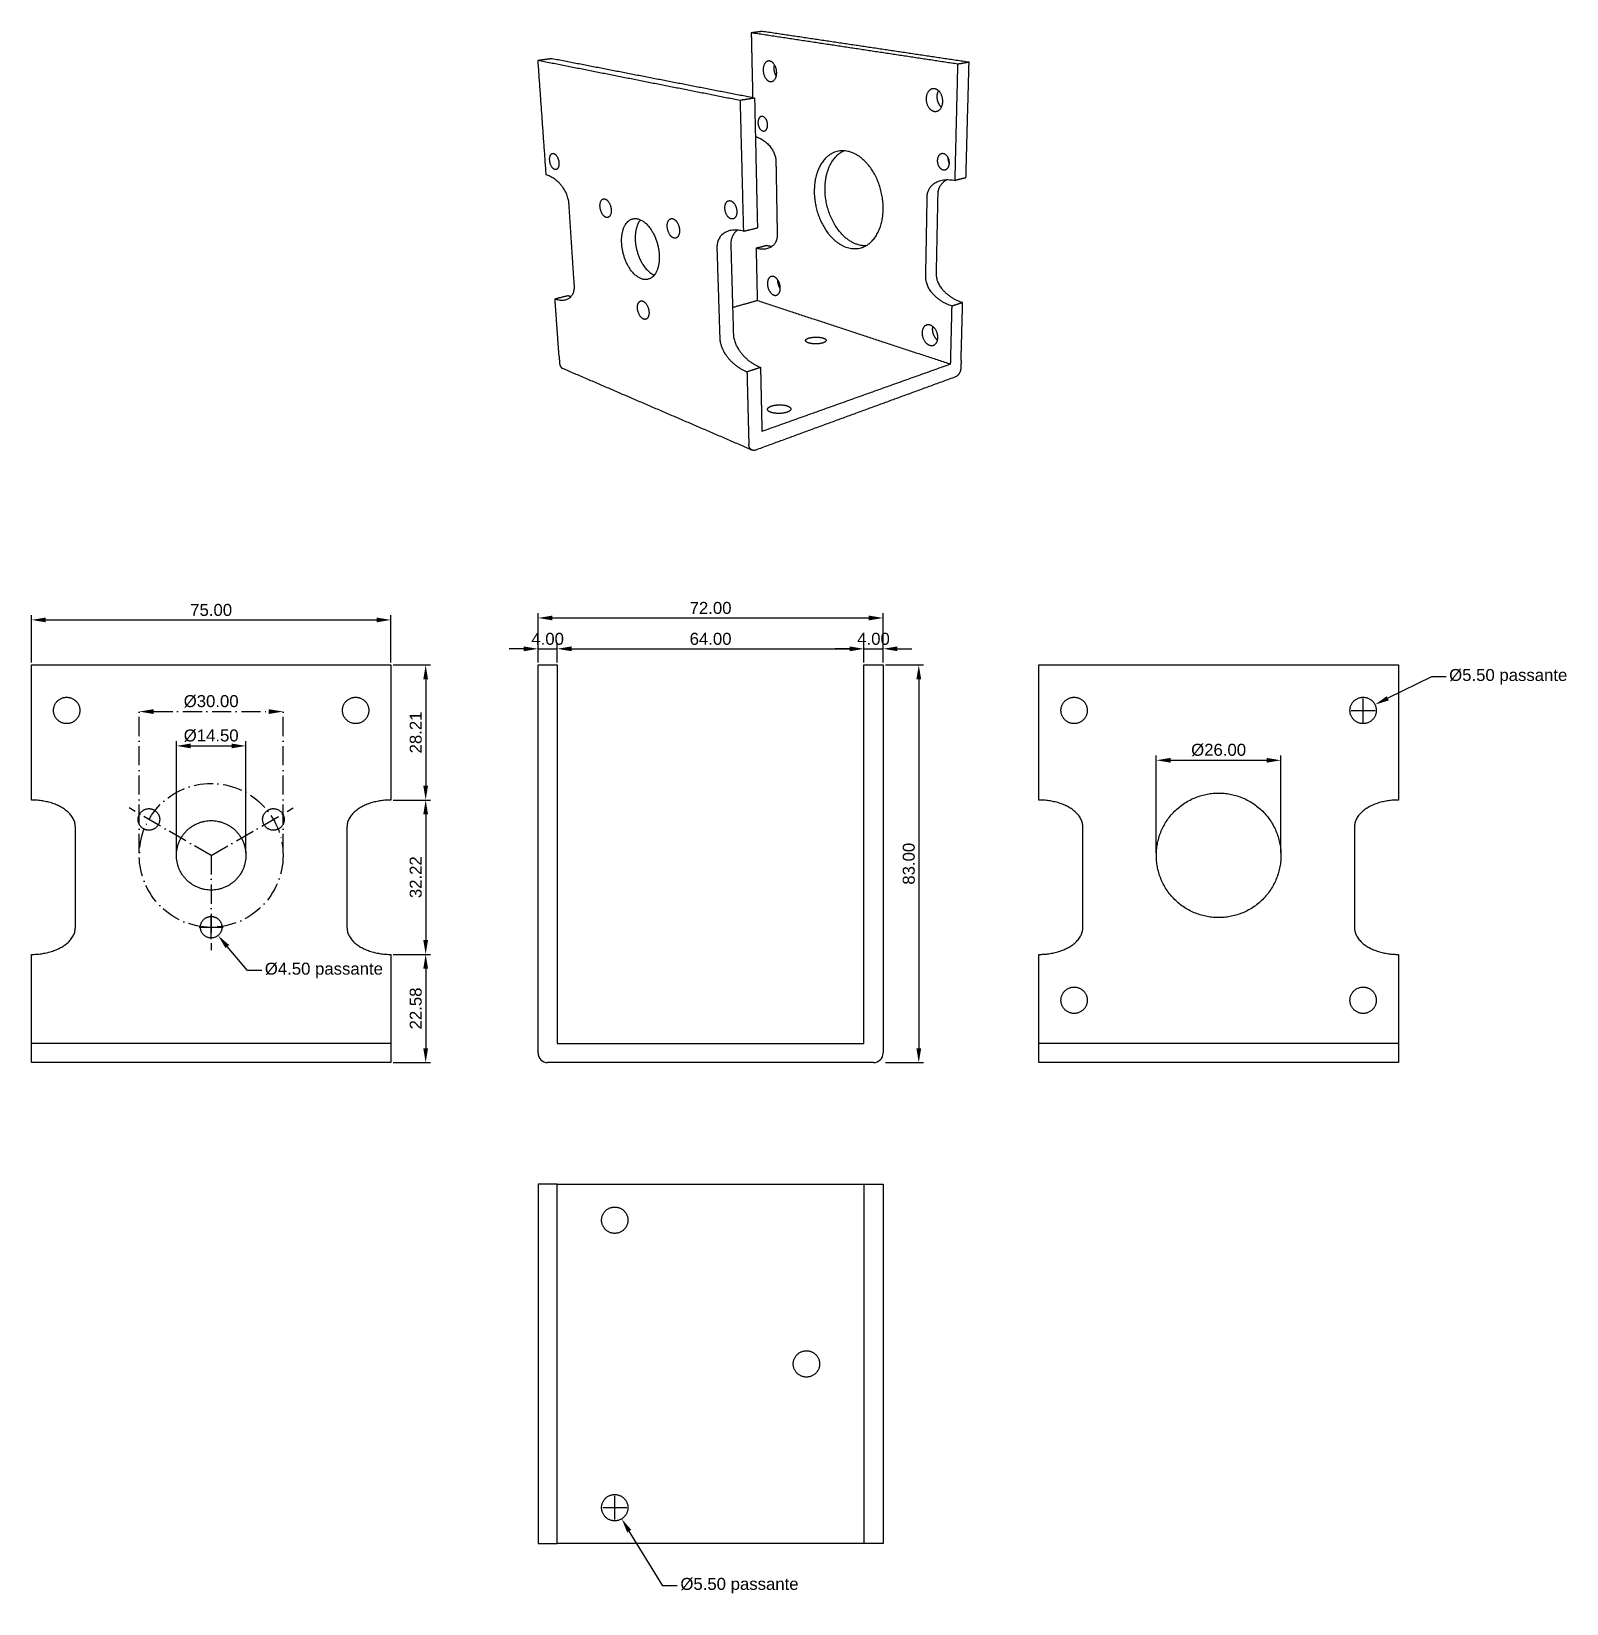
# Model space of a CAD drawing. Header units: millimetres. Extents: x -106 to 215, y -116 to 212.
import ezdxf

# ---------------------------------------------------------------- set-up
doc = ezdxf.new("R2010")
doc.units = ezdxf.units.MM
doc.header["$MEASUREMENT"] = 0
doc.linetypes.add('TrattinoPunto', pattern=[6, 4, -1, 0, -1])
for name, color, linetype, true_color in [('2D', 18, 'Continuous', 0x000000), ('2D$Assi', 4, 'TrattinoPunto', 0x00ffff), ('2D$Quote', 96, 'Continuous', 0x007f00)]:
    doc.layers.add(name, color=color, linetype=linetype, true_color=true_color)
doc.styles.add('Arial', font='arial.ttf')
doc.dimstyles.new('Millimetro Piccolo', dxfattribs={"dimtxt": 2.5, "dimasz": 3, "dimexe": 1, "dimexo": 0.5, "dimgap": 0.8, "dimtad": 1, "dimtoh": 1, "dimzin": 1, "dimdsep": 46, "dimtxsty": 'Arial', "dimcen": 2.5, "dimadec": 1, "dimazin": 0, "dimtfac": 1, "dimtdec": 4, "dimtix": 1, "dimtmove": 1, "dimatfit": 3, "dimfxl": 1, "dimtolj": 1, "dimtzin": 1, "dimarcsym": 0})

# ---------------------------------------------------------------- blocks, each defined once
blk = doc.blocks.new('*D1')
at = {"layer": '2D$Quote', "color": 0, "lineweight": -2}
for p, q in [((129.01, 40.75), (129.01, 61.09)), ((132.01, 60.09), (152.01, 60.09)), ((155.01, 40.75), (155.01, 61.09))]:
    blk.add_line(p, q, dxfattribs=at)
at = {"layer": '2D$Quote', "color": 0}
for points in [[(132.01, 60.59), (132.01, 59.59), (129.01, 60.09)], [(152.01, 59.59), (152.01, 60.59), (155.01, 60.09)]]:
    blk.add_solid(points, dxfattribs=at)
at = {"layer": 'Defpoints', "color": 0}
for p in [(155.01, 60.09), (129.01, 40.25), (155.01, 40.25)]:
    blk.add_point(p, dxfattribs=at)
at = {"layer": '2D$Quote', "color": 0, "insert": (142.01, 62.24), "char_height": 2.5, "attachment_point": 5, "style": 'Arial'}
blk.add_mtext('\\A1;Ø26.00', dxfattribs=at)
blk = doc.blocks.new('*D2')
at = {"layer": '2D$Quote', "color": 0, "lineweight": -2}
for p, q in [((-75.46, 40.75), (-75.46, 64.09)), ((-72.46, 63.09), (-63.96, 63.09)), ((-60.96, 40.75), (-60.96, 64.09))]:
    blk.add_line(p, q, dxfattribs=at)
at = {"layer": '2D$Quote', "color": 0}
for points in [[(-72.46, 63.59), (-72.46, 62.59), (-75.46, 63.09)], [(-63.96, 62.59), (-63.96, 63.59), (-60.96, 63.09)]]:
    blk.add_solid(points, dxfattribs=at)
at = {"layer": 'Defpoints', "color": 0}
for p in [(-60.96, 63.09), (-75.46, 40.25), (-60.96, 40.25)]:
    blk.add_point(p, dxfattribs=at)
at = {"layer": '2D$Quote', "color": 0, "insert": (-68.21, 65.23), "char_height": 2.5, "attachment_point": 5, "style": 'Arial'}
blk.add_mtext('\\A1;Ø14.50', dxfattribs=at)
blk = doc.blocks.new('*D3')
at = {"layer": '2D$Assi', "color": 0, "lineweight": -2}
for p, q in [((-83.21, 40.75), (-83.21, 71.26)), ((-80.21, 70.26), (-56.21, 70.26)), ((-53.21, 40.75), (-53.21, 71.26))]:
    blk.add_line(p, q, dxfattribs=at)
at = {"layer": '2D$Assi', "color": 0}
for points in [[(-80.21, 70.76), (-80.21, 69.76), (-83.21, 70.26)], [(-56.21, 69.76), (-56.21, 70.76), (-53.21, 70.26)]]:
    blk.add_solid(points, dxfattribs=at)
at = {"layer": 'Defpoints', "color": 0}
for p in [(-53.21, 70.26), (-83.21, 40.25), (-53.21, 40.25)]:
    blk.add_point(p, dxfattribs=at)
at = {"layer": '2D$Assi', "color": 0, "insert": (-68.21, 72.4), "char_height": 2.5, "attachment_point": 5, "style": 'Arial'}
blk.add_mtext('\\A1;Ø30.00', dxfattribs=at)
blk = doc.blocks.new('*D4')
at = {"layer": '2D$Quote', "color": 0}
for p, q in [((16, -98.4), (16, -93.4)), ((13.5, -95.9), (18.5, -95.9))]:
    blk.add_line(p, q, dxfattribs=at)
at = {"layer": '2D$Quote', "color": 0, "lineweight": -2}
for p, q in [((26.06, -112.19), (19.02, -100.8)), ((29.06, -112.19), (26.06, -112.19))]:
    blk.add_line(p, q, dxfattribs=at)
at = {"layer": '2D$Quote', "color": 0}
blk.add_solid([(19.45, -100.53), (18.6, -101.06), (17.45, -98.24)], dxfattribs=at)
at = {"layer": 'Defpoints', "color": 0}
for p in [(14.55, -93.56), (17.45, -98.24)]:
    blk.add_point(p, dxfattribs=at)
at = {"layer": '2D$Quote', "color": 0, "insert": (42.03, -112.19), "char_height": 2.5, "attachment_point": 5, "style": 'Arial'}
blk.add_mtext('\\A1;%%c5.50 passante', dxfattribs=at)
blk = doc.blocks.new('*D5')
at = {"layer": '2D$Quote', "color": 0}
for p, q in [((-68.21, 22.75), (-68.21, 27.75)), ((-70.71, 25.25), (-65.71, 25.25))]:
    blk.add_line(p, q, dxfattribs=at)
at = {"layer": '2D$Quote', "color": 0, "lineweight": -2}
for p, q in [((-60.66, 16.22), (-64.84, 21.22)), ((-57.66, 16.22), (-60.66, 16.22))]:
    blk.add_line(p, q, dxfattribs=at)
at = {"layer": '2D$Quote', "color": 0}
blk.add_solid([(-64.46, 21.54), (-65.23, 20.9), (-66.77, 23.52)], dxfattribs=at)
at = {"layer": 'Defpoints', "color": 0}
for p in [(-69.65, 26.98), (-66.77, 23.52)]:
    blk.add_point(p, dxfattribs=at)
at = {"layer": '2D$Quote', "color": 0, "insert": (-44.69, 16.22), "char_height": 2.5, "attachment_point": 5, "style": 'Arial'}
blk.add_mtext('\\A1;%%c4.50 passante', dxfattribs=at)
blk = doc.blocks.new('*D6')
at = {"layer": '2D$Quote', "color": 0, "lineweight": -2}
for p, q in [((-30.21, 51.79), (-22.45, 51.79)), ((-23.45, 48.79), (-23.45, 22.58)), ((-30.21, 19.58), (-22.45, 19.58))]:
    blk.add_line(p, q, dxfattribs=at)
at = {"layer": '2D$Quote', "color": 0}
for points in [[(-22.95, 48.79), (-23.95, 48.79), (-23.45, 51.79)], [(-23.95, 22.58), (-22.95, 22.58), (-23.45, 19.58)]]:
    blk.add_solid(points, dxfattribs=at)
at = {"layer": 'Defpoints', "color": 0}
for p in [(-30.71, 51.79), (-30.71, 19.58), (-23.45, 19.58)]:
    blk.add_point(p, dxfattribs=at)
at = {"layer": '2D$Quote', "color": 0, "insert": (-25.52, 35.69), "char_height": 2.5, "attachment_point": 5, "rotation": 90, "style": 'Arial'}
blk.add_mtext('\\A1;32.22', dxfattribs=at)
blk = doc.blocks.new('*D7')
at = {"layer": '2D$Quote', "color": 0, "lineweight": -2}
for p, q in [((-30.21, 80), (-22.45, 80)), ((-23.45, 77), (-23.45, 54.79)), ((-30.21, 51.79), (-22.45, 51.79))]:
    blk.add_line(p, q, dxfattribs=at)
at = {"layer": '2D$Quote', "color": 0}
for points in [[(-22.95, 77), (-23.95, 77), (-23.45, 80)], [(-23.95, 54.79), (-22.95, 54.79), (-23.45, 51.79)]]:
    blk.add_solid(points, dxfattribs=at)
at = {"layer": 'Defpoints', "color": 0}
for p in [(-30.71, 80), (-30.71, 51.79), (-23.45, 51.79)]:
    blk.add_point(p, dxfattribs=at)
at = {"layer": '2D$Quote', "color": 0, "insert": (-25.52, 65.9), "char_height": 2.5, "attachment_point": 5, "rotation": 90, "style": 'Arial'}
blk.add_mtext('\\A1;28.21', dxfattribs=at)
blk = doc.blocks.new('*D8')
at = {"layer": '2D$Quote', "color": 0, "lineweight": -2}
for p, q in [((186.46, 77.52), (177.32, 73.03)), ((189.46, 77.52), (186.46, 77.52))]:
    blk.add_line(p, q, dxfattribs=at)
at = {"layer": '2D$Quote', "color": 0}
for p, q in [((172.16, 68), (172.16, 73)), ((169.66, 70.5), (174.66, 70.5))]:
    blk.add_line(p, q, dxfattribs=at)
blk.add_solid([(177.1, 73.48), (177.54, 72.59), (174.63, 71.71)], dxfattribs=at)
at = {"layer": 'Defpoints', "color": 0}
for p in [(169.69, 69.29), (174.63, 71.71)]:
    blk.add_point(p, dxfattribs=at)
at = {"layer": '2D$Quote', "color": 0, "insert": (202.44, 77.52), "char_height": 2.5, "attachment_point": 5, "style": 'Arial'}
blk.add_mtext('\\A1;%%c5.50 passante', dxfattribs=at)
blk = doc.blocks.new('*D9')
at = {"layer": '2D$Quote', "color": 0, "lineweight": -2}
for p, q in [((65, 83.36), (62, 83.36)), ((68, 80.5), (68, 84.36)), ((68, 83.36), (72, 83.36)), ((72, 80.5), (72, 84.36)), ((75, 83.36), (78, 83.36))]:
    blk.add_line(p, q, dxfattribs=at)
at = {"layer": '2D$Quote', "color": 0}
for points in [[(65, 82.86), (65, 83.86), (68, 83.36)], [(75, 83.86), (75, 82.86), (72, 83.36)]]:
    blk.add_solid(points, dxfattribs=at)
at = {"layer": 'Defpoints', "color": 0}
for p in [(72, 83.36), (68, 80), (72, 80)]:
    blk.add_point(p, dxfattribs=at)
at = {"layer": '2D$Quote', "color": 0, "insert": (70, 85.43), "char_height": 2.5, "attachment_point": 5, "style": 'Arial'}
blk.add_mtext('\\A1;4.00', dxfattribs=at)
blk = doc.blocks.new('*D10')
at = {"layer": '2D$Quote', "color": 0, "lineweight": -2}
for p, q in [((4, 80.5), (4, 84.36)), ((7, 83.36), (65, 83.36)), ((68, 80.5), (68, 84.36))]:
    blk.add_line(p, q, dxfattribs=at)
at = {"layer": '2D$Quote', "color": 0}
for points in [[(7, 83.86), (7, 82.86), (4, 83.36)], [(65, 82.86), (65, 83.86), (68, 83.36)]]:
    blk.add_solid(points, dxfattribs=at)
at = {"layer": 'Defpoints', "color": 0}
for p in [(68, 83.36), (4, 80), (68, 80)]:
    blk.add_point(p, dxfattribs=at)
at = {"layer": '2D$Quote', "color": 0, "insert": (36, 85.43), "char_height": 2.5, "attachment_point": 5, "style": 'Arial'}
blk.add_mtext('\\A1;64.00', dxfattribs=at)
blk = doc.blocks.new('*D11')
at = {"layer": '2D$Quote', "color": 0, "lineweight": -2}
for p, q in [((-3, 83.36), (-6, 83.36)), ((0, 80.5), (0, 84.36)), ((0, 83.36), (4, 83.36)), ((4, 80.5), (4, 84.36)), ((7, 83.36), (10, 83.36))]:
    blk.add_line(p, q, dxfattribs=at)
at = {"layer": '2D$Quote', "color": 0}
for points in [[(-3, 82.86), (-3, 83.86), (0, 83.36)], [(7, 83.86), (7, 82.86), (4, 83.36)]]:
    blk.add_solid(points, dxfattribs=at)
at = {"layer": 'Defpoints', "color": 0}
for p in [(4, 83.36), (0, 80), (4, 80)]:
    blk.add_point(p, dxfattribs=at)
at = {"layer": '2D$Quote', "color": 0, "insert": (2, 85.43), "char_height": 2.5, "attachment_point": 5, "style": 'Arial'}
blk.add_mtext('\\A1;4.00', dxfattribs=at)
blk = doc.blocks.new('*D12')
at = {"layer": '2D$Quote', "color": 0, "lineweight": -2}
for p, q in [((0, 80.5), (0, 90.8)), ((3, 89.8), (69, 89.8)), ((72, 80.5), (72, 90.8))]:
    blk.add_line(p, q, dxfattribs=at)
at = {"layer": '2D$Quote', "color": 0}
for points in [[(3, 90.3), (3, 89.3), (0, 89.8)], [(69, 89.3), (69, 90.3), (72, 89.8)]]:
    blk.add_solid(points, dxfattribs=at)
at = {"layer": 'Defpoints', "color": 0}
for p in [(72, 89.8), (0, 80), (72, 80)]:
    blk.add_point(p, dxfattribs=at)
at = {"layer": '2D$Quote', "color": 0, "insert": (36, 91.88), "char_height": 2.5, "attachment_point": 5, "style": 'Arial'}
blk.add_mtext('\\A1;72.00', dxfattribs=at)
blk = doc.blocks.new('*D13')
at = {"layer": '2D$Quote', "color": 0, "lineweight": -2}
for p, q in [((-105.71, 80.5), (-105.71, 90.39)), ((-102.71, 89.39), (-33.71, 89.39)), ((-30.71, 80.5), (-30.71, 90.39))]:
    blk.add_line(p, q, dxfattribs=at)
at = {"layer": '2D$Quote', "color": 0}
for points in [[(-102.71, 89.89), (-102.71, 88.89), (-105.71, 89.39)], [(-33.71, 88.89), (-33.71, 89.89), (-30.71, 89.39)]]:
    blk.add_solid(points, dxfattribs=at)
at = {"layer": 'Defpoints', "color": 0}
for p in [(-30.71, 89.39), (-105.71, 80), (-30.71, 80)]:
    blk.add_point(p, dxfattribs=at)
at = {"layer": '2D$Quote', "color": 0, "insert": (-68.21, 91.46), "char_height": 2.5, "attachment_point": 5, "style": 'Arial'}
blk.add_mtext('\\A1;75.00', dxfattribs=at)
blk = doc.blocks.new('*D14')
at = {"layer": '2D$Quote', "color": 0, "lineweight": -2}
for p, q in [((-30.21, 19.58), (-22.45, 19.58)), ((-23.45, 16.58), (-23.45, 0)), ((-30.21, -3), (-22.45, -3))]:
    blk.add_line(p, q, dxfattribs=at)
at = {"layer": '2D$Quote', "color": 0}
for points in [[(-22.95, 16.58), (-23.95, 16.58), (-23.45, 19.58)], [(-23.95, 0), (-22.95, 0), (-23.45, -3)]]:
    blk.add_solid(points, dxfattribs=at)
at = {"layer": 'Defpoints', "color": 0}
for p in [(-30.71, 19.58), (-30.71, -3), (-23.45, -3)]:
    blk.add_point(p, dxfattribs=at)
at = {"layer": '2D$Quote', "color": 0, "insert": (-25.52, 8.29), "char_height": 2.5, "attachment_point": 5, "rotation": 90, "style": 'Arial'}
blk.add_mtext('\\A1;22.58', dxfattribs=at)
blk = doc.blocks.new('*D15')
at = {"layer": '2D$Quote', "color": 0, "lineweight": -2}
for p, q in [((72.5, 80), (80.44, 80)), ((79.44, 77), (79.44, 0)), ((72.5, -3), (80.44, -3))]:
    blk.add_line(p, q, dxfattribs=at)
at = {"layer": '2D$Quote', "color": 0}
for points in [[(79.94, 77), (78.94, 77), (79.44, 80)], [(78.94, 0), (79.94, 0), (79.44, -3)]]:
    blk.add_solid(points, dxfattribs=at)
at = {"layer": 'Defpoints', "color": 0}
for p in [(72, 80), (72, -3), (79.44, -3)]:
    blk.add_point(p, dxfattribs=at)
at = {"layer": '2D$Quote', "color": 0, "insert": (77.36, 38.5), "char_height": 2.5, "attachment_point": 5, "rotation": 90, "style": 'Arial'}
blk.add_mtext('\\A1;83.00', dxfattribs=at)

msp = doc.modelspace()

# ---------------------------------------------------------------- linework, layer by layer
at = {"layer": '2D'}
for p, q in [((-105.71, 58.334, -36.124), (-105.71, 80.003, -36.124)), ((-105.71, 80.003, -36.124), (-30.71, 80.003, -36.124)), ((-30.71, 80.003, -36.124), (-30.71, 58.334, -36.124)), ((0, 51.795), (0, 80.003)), ((0, 80.003), (4, 80.003)), ((4, 80.003), (4, 51.795)), ((68, 51.795), (68, 80.003)), ((68, 80.003), (72, 80.003)), ((72, 80.003), (72, 51.795)), ((-105.71, 51.795, -36.124), (-105.71, 58.334, -36.124)), ((-30.71, 58.334, -36.124), (-30.71, 51.795, -36.124)), ((0, 46.187), (0, 51.795)), ((4, 51.795), (4, 46.187)), ((68, 46.187), (68, 51.795)), ((72, 51.795), (72, 46.187)), ((-96.549, 25.186, -36.124), (-96.549, 46.187, -36.124)), ((-39.871, 46.187, -36.124), (-39.871, 25.186, -36.124)), ((0, 25.186), (0, 46.187)), ((4, 46.187), (4, 25.186)), ((68, 25.186), (68, 46.187)), ((72, 46.187), (72, 25.186)), ((0, 19.578), (0, 25.186)), ((4, 25.186), (4, 19.578)), ((68, 19.578), (68, 25.186)), ((72, 25.186), (72, 19.578)), ((-105.71, -3, -36.124), (-105.71, 1, -36.124)), ((-30.71, 1, -36.124), (-105.71, 1, -36.124)), ((-30.71, 1, -36.124), (-30.71, -3, -36.124)), ((4, 1), (68, 1)), ((-30.71, -3, -36.124), (-105.71, -3, -36.124)), ((70, -3), (2, -3))]:
    msp.add_line(p, q, dxfattribs=at)
for points in [[(179.512, 1), (179.512, -3), (104.512, -3), (104.512, 1)], [(0, -28.404), (0, -103.404), (4, -103.404)], [(4, -28.404), (0, -28.404)], [(68, -28.404), (72, -28.404), (72, -103.404), (68, -103.404)]]:
    msp.add_lwpolyline(points, dxfattribs=at)
for centre, start, end in [((2, -1), 180, 270), ((70, -1), 270, 360)]:
    msp.add_arc(centre, 2, start, end, dxfattribs=at)
for points in [[(46.799, 212.221), (45.64, 212.073), (44.48, 211.924)], [(44.48, 211.924), (44.632, 205.188), (44.784, 198.451)], [(87.608, 205.398), (66.044, 208.661), (44.48, 211.924)], [(89.936, 205.783), (68.367, 209.002), (46.799, 212.221)], [(0, 206.218), (1.456, 206.405), (2.913, 206.592)], [(0, 206.218), (21.075, 202.047), (42.149, 197.875)], [(1.7, 182.28), (0.85, 194.249), (0, 206.218)], [(2.913, 206.592), (24.043, 202.484), (45.174, 198.375)], [(87.019, 181.119), (87.313, 193.259), (87.608, 205.398)], [(89.936, 205.783), (88.772, 205.591), (87.608, 205.398)], [(89.29, 181.664), (89.613, 193.724), (89.936, 205.783)], [(42.149, 197.875), (43.661, 198.125), (45.174, 198.375)], [(42.149, 197.875), (42.497, 184.196), (42.845, 170.517)], [(45.174, 198.375), (45.474, 184.798), (45.774, 171.22)], [(49.632, 185.148), (49.767, 177.418), (49.902, 169.687)], [(89.29, 181.664), (88.155, 181.392), (87.019, 181.119)], [(80.902, 160.941), (81.052, 169.359), (81.202, 177.777)], [(83.125, 161.6), (83.295, 169.967), (83.465, 178.333)], [(7.571, 159.232), (7.005, 167.783), (6.439, 176.333)], [(42.845, 170.517), (44.309, 170.868), (45.774, 171.22)], [(40.221, 167.699), (40.487, 158.366), (40.753, 149.033)], [(47.694, 167.523), (46.593, 167.246), (45.493, 166.969)], [(37.319, 166.986), (37.618, 157.589), (37.917, 148.192)], [(45.493, 166.969), (45.616, 161.524), (45.738, 156.079)], [(3.537, 156.42), (4.903, 156.764), (6.269, 157.107)], [(4.387, 144.444), (3.962, 150.432), (3.537, 156.42)], [(40.593, 154.631), (43.166, 155.355), (45.738, 156.079)], [(45.738, 156.079), (65.914, 149.432), (86.09, 142.785)], [(86.09, 142.785), (86.237, 148.849), (86.384, 154.913)], [(88.593, 155.621), (87.489, 155.267), (86.384, 154.913)], [(88.271, 143.563), (88.432, 149.592), (88.593, 155.621)], [(4.387, 144.444), (4.441, 143.687), (4.495, 142.93)], [(44.613, 124.855), (24.9, 133.351), (5.187, 141.846)], [(43.59, 141.214), (45.004, 141.666), (46.417, 142.119)], [(43.59, 141.214), (43.762, 134.472), (43.933, 127.73)], [(46.417, 142.119), (46.565, 135.421), (46.713, 128.723)], [(86.09, 142.785), (66.401, 135.754), (46.713, 128.723)], [(88.271, 143.563), (88.25, 142.801), (88.23, 142.039)], [(87.106, 140.124), (66.257, 132.485), (45.409, 124.845)], [(43.933, 127.73), (43.955, 126.88), (43.976, 126.03)], [(104.512, 80.003), (142.012, 80.003), (179.512, 80.003)], [(113.673, 25.186), (113.673, 35.687), (113.673, 46.187)], [(170.351, 46.187), (170.351, 35.687), (170.351, 25.186)], [(-105.71, 1, -36.124), (-105.71, 10.289, -36.124), (-105.71, 19.578, -36.124)], [(-30.71, 19.578, -36.124), (-30.71, 10.289, -36.124), (-30.71, 1, -36.124)], [(0, -1), (0, 9.289), (0, 19.578)], [(4, 19.578), (4, 10.289), (4, 1)], [(68, 1), (68, 10.289), (68, 19.578)], [(72, 19.578), (72, 9.289), (72, -1)], [(104.512, 1), (104.512, 13.289), (104.512, 19.578)], [(179.512, 19.578), (179.512, 13.289), (179.512, 1)], [(179.512, 1), (142.012, 1), (104.512, 1)], [(4, -103.404), (4, -65.904), (4, -28.404)], [(4, -28.404), (36, -28.404), (68, -28.404)], [(68, -28.404), (68, -65.904), (68, -103.404)], [(68, -103.404), (36, -103.404), (4, -103.404)]]:
    msp.add_open_spline(points, degree=2, dxfattribs=at)
for points, weights, knots in [([(49.793, 203.652), (49.829, 201.508), (48.414, 201.765), (47.012, 202.019), (46.969, 204.146), (46.927, 206.282), (48.335, 206.045), (49.756, 205.806), (49.793, 203.652)], [409.149631986, 289.990292858, 411.949776647, 292.594668292, 412.832775047, 291.239041171, 410.032630386, 288.634665737, 409.149631986], [549.0848121, 549.0848121, 549.0848121, 553.404502, 553.404502, 557.7241919, 557.7241919, 562.0438818, 562.0438818, 566.3635717, 566.3635717, 566.3635717]), ([(49.715, 202.912), (49.287, 203.607), (49.271, 204.492), (49.263, 204.872), (49.352, 205.241)], [354.73250044, 354.444034299, 415.455902438, 411.957091291, 415.455902438], [555.5461885, 555.5461885, 555.5461885, 557.7241919, 557.7241919, 558.4794105, 558.4794105, 558.4794105]), ([(84.448, 197.59), (84.398, 195.227), (82.658, 195.544), (80.935, 195.857), (80.976, 198.197), (81.016, 200.55), (82.748, 200.259), (84.498, 199.965), (84.448, 197.59)], [368.768990798, 261.436867645, 371.569135458, 264.041243079, 372.452133858, 262.685615958, 369.651989198, 260.081240524, 368.768990798], [501.9609223, 501.9609223, 501.9609223, 506.2806122, 506.2806122, 510.6003021, 510.6003021, 514.919992, 514.919992, 519.2396819, 519.2396819, 519.2396819]), ([(84.165, 196.401), (83.26, 197.218), (83.287, 198.623), (83.301, 199.3), (83.58, 199.827)], [327.365171445, 300.535291278, 375.075261249, 334.584295847, 323.382773491], [507.6511177, 507.6511177, 507.6511177, 510.6003021, 510.6003021, 512.1826851, 512.1826851, 512.1826851]), ([(46.924, 191.445), (45.925, 191.66), (45.892, 193.164), (45.86, 194.673), (46.862, 194.467), (47.871, 194.259), (47.9, 192.741), (47.929, 191.228), (46.924, 191.445)], [419.057483193, 297.265433685, 419.699663847, 296.279523051, 417.663195003, 294.385431827, 417.021014349, 295.37134246, 419.057483193], [536.5184415, 536.5184415, 536.5184415, 539.6600341, 539.6600341, 542.8016268, 542.8016268, 545.9432194, 545.9432194, 549.0848121, 549.0848121, 549.0848121]), ([(72.017, 175.203), (71.941, 165.062), (64.677, 167.077), (57.719, 169.007), (57.635, 178.761), (57.549, 188.734), (64.662, 187.192), (72.095, 185.581), (72.017, 175.203)], [392.639576484, 280.842316653, 405.876623969, 293.153909614, 410.050798223, 286.745490496, 396.813750738, 274.433897535, 392.639576484], [566.3635717, 566.3635717, 566.3635717, 586.7839239, 586.7839239, 607.2042762, 607.2042762, 627.6246284, 627.6246284, 648.0449807, 648.0449807, 648.0449807]), ([(68.392, 167.475), (67.655, 167.462), (66.905, 167.667), (59.944, 169.573), (59.885, 179.272), (59.847, 185.425), (63.771, 187.307)], [377.467286374, 390.559805595, 408.49975136, 295.00874078, 412.673925615, 325.745738411, 354.126829179], [583.8719014, 583.8719014, 583.8719014, 586.7839239, 586.7839239, 607.2042762, 607.2042762, 621.5111404, 621.5111404, 621.5111404]), ([(3.502, 183.399), (4.471, 183.128), (4.357, 184.806), (4.243, 186.491), (3.27, 186.752), (2.305, 187.01), (2.422, 185.336), (2.539, 183.669), (3.502, 183.399)], [374.464317544, 263.839212636, 372.4278487, 262.853302002, 373.070029355, 264.747393227, 375.106498199, 265.73330386, 374.464317544], [-162.0182883, -162.0182883, -162.0182883, -158.8766956, -158.8766956, -155.735103, -155.735103, -152.5935103, -152.5935103, -149.4519177, -149.4519177, -149.4519177]), ([(84.527, 183.344), (83.275, 183.614), (83.308, 185.282), (83.342, 186.957), (84.599, 186.699), (85.866, 186.438), (85.827, 184.752), (85.789, 183.072), (84.527, 183.344)], [374.190104094, 265.53940567, 374.832284749, 264.553495037, 372.795815905, 262.659403812, 372.15363525, 263.645314445, 374.190104094], [489.3945517, 489.3945517, 489.3945517, 492.5361443, 492.5361443, 495.677737, 495.677737, 498.8193296, 498.8193296, 501.9609223, 501.9609223, 501.9609223]), ([(85.827, 184.726), (85.578, 185.232), (85.589, 185.795), (85.59, 185.811), (85.59, 185.828)], [1, 0.971554621964, 1, 0.995832602524, 0.9917821867], [0, 0, 0, 1.1048647, 1.1048647, 1.1493661, 1.1493661, 1.1493661]), ([(15.259, 174.978), (15.15, 176.912), (13.977, 177.253), (12.814, 177.592), (12.927, 175.674), (13.04, 173.763), (14.199, 173.41), (15.367, 173.054), (15.259, 174.978)], [361.330160433, 254.944431958, 362.052613669, 257.075284586, 364.343641119, 258.184434049, 363.621187882, 256.053581421, 361.330160433], [-103.8988242, -103.8988242, -103.8988242, -100.3645325, -100.3645325, -96.8302407, -96.8302407, -93.295949, -93.295949, -89.7616573, -89.7616573, -89.7616573]), ([(40.282, 173.106), (41.534, 172.756), (41.484, 174.642), (41.433, 176.537), (40.176, 176.874), (38.928, 177.207), (38.984, 175.327), (39.04, 173.454), (40.282, 173.106)], [329.596938446, 232.113184621, 327.560469602, 231.127273987, 328.202650256, 233.021365212, 330.2391191, 234.007275846, 329.596938446], [-174.5846589, -174.5846589, -174.5846589, -171.4430663, -171.4430663, -168.3014736, -168.3014736, -165.159881, -165.159881, -162.0182883, -162.0182883, -162.0182883]), ([(25.284, 165.5), (24.994, 171.859), (20.996, 173.054), (17.106, 174.216), (17.443, 168.011), (17.776, 161.892), (21.62, 160.579), (25.569, 159.231), (25.284, 165.5)], [351.896969489, 247.041770382, 354.224874362, 253.907851071, 361.607073921, 257.481777118, 359.279169048, 250.615696428, 351.896969489], [-149.4519177, -149.4519177, -149.4519177, -138.0636443, -138.0636443, -126.6753709, -126.6753709, -115.2870976, -115.2870976, -103.8988242, -103.8988242, -103.8988242]), ([(21.372, 172.913), (20.139, 171.464), (20.282, 168.666), (20.577, 162.881), (24.251, 161.366)], [308.210975166, 305.43566943, 364.230201312, 263.011868272, 354.969596171], [-132.8483544, -132.8483544, -132.8483544, -126.6753709, -126.6753709, -115.6861197, -115.6861197, -115.6861197]), ([(29.522, 170.728), (29.44, 172.749), (28.145, 173.126), (26.862, 173.5), (26.949, 171.494), (27.035, 169.498), (28.314, 169.108), (29.603, 168.715), (29.522, 170.728)], [343.931821582, 242.641948575, 344.654274818, 244.772801203, 346.945302268, 245.881950666, 346.222849031, 243.751098038, 343.931821582], [-89.7616573, -89.7616573, -89.7616573, -86.2273655, -86.2273655, -82.6930738, -82.6930738, -79.1587821, -79.1587821, -75.6244903, -75.6244903, -75.6244903]), ([(50.554, 158.688), (50.587, 156.749), (49.238, 157.184), (47.9, 157.615), (47.862, 159.54), (47.823, 161.473), (49.166, 161.057), (50.521, 160.636), (50.554, 158.688)], [430.238240849, 304.902191191, 433.03838551, 307.506566625, 433.92138391, 306.150939504, 431.121239249, 303.54656407, 430.238240849], [648.0449807, 648.0449807, 648.0449807, 652.3646706, 652.3646706, 656.6843605, 656.6843605, 661.0040504, 661.0040504, 665.3237403, 665.3237403, 665.3237403]), ([(50.552, 158.516), (50.063, 159.242), (50.047, 160.138), (50.045, 160.23), (50.05, 160.322)], [373.419632631, 366.104525295, 436.544511301, 436.285293699, 436.544511301], [654.2919132, 654.2919132, 654.2919132, 656.6843605, 656.6843605, 656.8687646, 656.8687646, 656.8687646]), ([(23.153, 153.616), (23.061, 155.507), (21.852, 155.939), (20.653, 156.367), (20.75, 154.49), (20.846, 152.621), (22.04, 152.179), (23.244, 151.733), (23.153, 153.616)], [360.473862072, 254.33893758, 361.196315309, 256.469790208, 363.487342758, 257.578939671, 362.764889521, 255.448087043, 360.473862072], [-75.6244903, -75.6244903, -75.6244903, -72.0901986, -72.0901986, -68.5559069, -68.5559069, -65.0216151, -65.0216151, -61.4873234, -61.4873234, -61.4873234]), ([(83.414, 148.297), (83.369, 146.183), (81.728, 146.712), (80.101, 147.237), (80.137, 149.334), (80.173, 151.441), (81.808, 150.934), (83.458, 150.422), (83.414, 148.297)], [389.857599661, 276.348765978, 392.657744321, 278.953141412, 393.540742721, 277.597514291, 390.740598061, 274.993138857, 389.857599661], [519.2396819, 519.2396819, 519.2396819, 523.5593718, 523.5593718, 527.8790617, 527.8790617, 532.1987516, 532.1987516, 536.5184415, 536.5184415, 536.5184415]), ([(59.532, 148.211), (58.066, 148.709), (56.503, 148.222), (54.927, 147.73), (56.392, 147.223), (57.87, 146.711), (59.448, 147.212), (61.011, 147.709), (59.532, 148.211)], [407.914941977, 289.741609336, 407.953113426, 287.191216483, 404.308141814, 284.586841049, 404.269970366, 287.137233902, 407.914941977], [34.5575192, 34.5575192, 34.5575192, 38.8772091, 38.8772091, 43.196899, 43.196899, 47.5165889, 47.5165889, 51.8362788, 51.8362788, 51.8362788]), ([(83.347, 147.772), (82.303, 148.613), (82.332, 150.06), (82.336, 150.336), (82.403, 150.604)], [353.776962833, 308.29475949, 396.163870112, 393.595785543, 396.163870112], [524.5886594, 524.5886594, 524.5886594, 527.8790617, 527.8790617, 528.4287549, 528.4287549, 528.4287549]), ([(52.12, 134.018), (50.504, 134.651), (48.704, 134.031), (46.885, 133.405), (48.498, 132.758), (50.128, 132.106), (51.949, 132.745), (53.752, 133.378), (52.12, 134.018)], [361.593796828, 256.987613489, 361.631968277, 254.437220636, 357.986996665, 251.832845202, 357.948825217, 254.383238055, 361.593796828], [17.2787596, 17.2787596, 17.2787596, 21.5984495, 21.5984495, 25.9181394, 25.9181394, 30.2378293, 30.2378293, 34.5575192, 34.5575192, 34.5575192]), ([(-101.11, 70.5, -36.124), (-101.11, 67.75, -36.124), (-98.36, 67.75, -36.124), (-95.61, 67.75, -36.124), (-95.61, 70.5, -36.124), (-95.61, 73.25, -36.124), (-98.36, 73.25, -36.124), (-101.11, 73.25, -36.124), (-101.11, 70.5, -36.124)], [1, 0.707106781187, 1, 0.707106781187, 1, 0.707106781187, 1, 0.707106781187, 1], [501.9609223, 501.9609223, 501.9609223, 506.2806122, 506.2806122, 510.6003021, 510.6003021, 514.919992, 514.919992, 519.2396819, 519.2396819, 519.2396819]), ([(-40.81, 70.5, -36.124), (-40.81, 67.75, -36.124), (-38.06, 67.75, -36.124), (-35.31, 67.75, -36.124), (-35.31, 70.5, -36.124), (-35.31, 73.25, -36.124), (-38.06, 73.25, -36.124), (-40.81, 73.25, -36.124), (-40.81, 70.5, -36.124)], [1, 0.707106781187, 1, 0.707106781187, 1, 0.707106781187, 1, 0.707106781187, 1], [549.0848121, 549.0848121, 549.0848121, 553.404502, 553.404502, 557.7241919, 557.7241919, 562.0438818, 562.0438818, 566.3635717, 566.3635717, 566.3635717]), ([(109.112, 70.5), (109.112, 67.75), (111.862, 67.75), (114.612, 67.75), (114.612, 70.5), (114.612, 73.25), (111.862, 73.25), (109.112, 73.25), (109.112, 70.5)], [1, 0.707106781187, 1, 0.707106781187, 1, 0.707106781187, 1, 0.707106781187, 1], [501.9609223, 501.9609223, 501.9609223, 506.2806122, 506.2806122, 510.6003021, 510.6003021, 514.919992, 514.919992, 519.2396819, 519.2396819, 519.2396819]), ([(169.412, 70.5), (169.412, 67.75), (172.162, 67.75), (174.912, 67.75), (174.912, 70.5), (174.912, 73.25), (172.162, 73.25), (169.412, 73.25), (169.412, 70.5)], [1, 0.707106781187, 1, 0.707106781187, 1, 0.707106781187, 1, 0.707106781187, 1], [549.0848121, 549.0848121, 549.0848121, 553.404502, 553.404502, 557.7241919, 557.7241919, 562.0438818, 562.0438818, 566.3635717, 566.3635717, 566.3635717]), ([(129.012, 40.25), (129.012, 27.25), (142.012, 27.25), (155.012, 27.25), (155.012, 40.25), (155.012, 53.25), (142.012, 53.25), (129.012, 53.25), (129.012, 40.25)], [1, 0.707106781187, 1, 0.707106781187, 1, 0.707106781187, 1, 0.707106781187, 1], [566.3635717, 566.3635717, 566.3635717, 586.7839239, 586.7839239, 607.2042762, 607.2042762, 627.6246284, 627.6246284, 648.0449807, 648.0449807, 648.0449807]), ([(-78.95, 47.75, -36.124), (-78.95, 50, -36.124), (-81.2, 50, -36.124), (-83.45, 50, -36.124), (-83.45, 47.75, -36.124), (-83.45, 45.5, -36.124), (-81.2, 45.5, -36.124), (-78.95, 45.5, -36.124), (-78.95, 47.75, -36.124)], [1, 0.707106781187, 1, 0.707106781187, 1, 0.707106781187, 1, 0.707106781187, 1], [-103.8988242, -103.8988242, -103.8988242, -100.3645325, -100.3645325, -96.8302407, -96.8302407, -93.295949, -93.295949, -89.7616573, -89.7616573, -89.7616573]), ([(-52.969, 47.75, -36.124), (-52.969, 50, -36.124), (-55.219, 50, -36.124), (-57.469, 50, -36.124), (-57.469, 47.75, -36.124), (-57.469, 45.5, -36.124), (-55.219, 45.5, -36.124), (-52.969, 45.5, -36.124), (-52.969, 47.75, -36.124)], [1, 0.707106781187, 1, 0.707106781187, 1, 0.707106781187, 1, 0.707106781187, 1], [-89.7616573, -89.7616573, -89.7616573, -86.2273655, -86.2273655, -82.6930738, -82.6930738, -79.1587821, -79.1587821, -75.6244903, -75.6244903, -75.6244903]), ([(-60.96, 40.25, -36.124), (-60.96, 47.5, -36.124), (-68.21, 47.5, -36.124), (-75.46, 47.5, -36.124), (-75.46, 40.25, -36.124), (-75.46, 33, -36.124), (-68.21, 33, -36.124), (-60.96, 33, -36.124), (-60.96, 40.25, -36.124)], [1, 0.707106781187, 1, 0.707106781187, 1, 0.707106781187, 1, 0.707106781187, 1], [-149.4519177, -149.4519177, -149.4519177, -138.0636443, -138.0636443, -126.6753709, -126.6753709, -115.2870976, -115.2870976, -103.8988242, -103.8988242, -103.8988242]), ([(-65.96, 25.25, -36.124), (-65.96, 27.5, -36.124), (-68.21, 27.5, -36.124), (-70.46, 27.5, -36.124), (-70.46, 25.25, -36.124), (-70.46, 23, -36.124), (-68.21, 23, -36.124), (-65.96, 23, -36.124), (-65.96, 25.25, -36.124)], [1, 0.707106781187, 1, 0.707106781187, 1, 0.707106781187, 1, 0.707106781187, 1], [-75.6244903, -75.6244903, -75.6244903, -72.0901986, -72.0901986, -68.5559069, -68.5559069, -65.0216151, -65.0216151, -61.4873234, -61.4873234, -61.4873234]), ([(109.112, 10), (109.112, 7.25), (111.862, 7.25), (114.612, 7.25), (114.612, 10), (114.612, 12.75), (111.862, 12.75), (109.112, 12.75), (109.112, 10)], [1, 0.707106781187, 1, 0.707106781187, 1, 0.707106781187, 1, 0.707106781187, 1], [519.2396819, 519.2396819, 519.2396819, 523.5593718, 523.5593718, 527.8790617, 527.8790617, 532.1987516, 532.1987516, 536.5184415, 536.5184415, 536.5184415]), ([(169.412, 10), (169.412, 7.25), (172.162, 7.25), (174.912, 7.25), (174.912, 10), (174.912, 12.75), (172.162, 12.75), (169.412, 12.75), (169.412, 10)], [1, 0.707106781187, 1, 0.707106781187, 1, 0.707106781187, 1, 0.707106781187, 1], [648.0449807, 648.0449807, 648.0449807, 652.3646706, 652.3646706, 656.6843605, 656.6843605, 661.0040504, 661.0040504, 665.3237403, 665.3237403, 665.3237403]), ([(18.75, -35.904), (18.75, -33.154), (16, -33.154), (13.25, -33.154), (13.25, -35.904), (13.25, -38.654), (16, -38.654), (18.75, -38.654), (18.75, -35.904)], [1, 0.707106781187, 1, 0.707106781187, 1, 0.707106781187, 1, 0.707106781187, 1], [0, 0, 0, 4.3196899, 4.3196899, 8.6393798, 8.6393798, 12.9590697, 12.9590697, 17.2787596, 17.2787596, 17.2787596]), ([(58.75, -65.904), (58.75, -63.154), (56, -63.154), (53.25, -63.154), (53.25, -65.904), (53.25, -68.654), (56, -68.654), (58.75, -68.654), (58.75, -65.904)], [1, 0.707106781187, 1, 0.707106781187, 1, 0.707106781187, 1, 0.707106781187, 1], [34.5575192, 34.5575192, 34.5575192, 38.8772091, 38.8772091, 43.196899, 43.196899, 47.5165889, 47.5165889, 51.8362788, 51.8362788, 51.8362788]), ([(18.75, -95.904), (18.75, -93.154), (16, -93.154), (13.25, -93.154), (13.25, -95.904), (13.25, -98.654), (16, -98.654), (18.75, -98.654), (18.75, -95.904)], [1, 0.707106781187, 1, 0.707106781187, 1, 0.707106781187, 1, 0.707106781187, 1], [17.2787596, 17.2787596, 17.2787596, 21.5984495, 21.5984495, 25.9181394, 25.9181394, 30.2378293, 30.2378293, 34.5575192, 34.5575192, 34.5575192])]:
    msp.add_rational_spline(points, weights, degree=2, knots=knots, dxfattribs=at)
for points, weights in [([(45.353, 190.279), (49.564, 189.021), (49.632, 185.148)], [408.106228247, 301.727461273, 418.253091678]), ([(6.439, 176.333), (6.13, 181.014), (1.7, 182.28)], [373.65992603, 262.835514762, 377.840111137]), ([(81.202, 177.777), (81.284, 182.382), (87.019, 181.119)], [380.298048786, 267.529373692, 372.20859869]), ([(83.465, 178.333), (83.505, 180.331), (85.354, 181.289)], [382.921176177, 323.419334604, 324.062498755]), ([(42.845, 170.517), (37.155, 172.144), (37.319, 166.986)], [327.615433042, 235.997222604, 335.704883137]), ([(41.62, 170.748), (40.164, 169.703), (40.221, 167.699)], [286.348027099, 290.354979682, 338.328010528]), ([(49.902, 169.687), (49.972, 165.649), (45.493, 166.969)], [425.573663127, 302.308310409, 433.663113223]), ([(48.794, 167.326), (48.233, 167.364), (47.694, 167.523)], [1, 0.993946148855, 1]), ([(86.384, 154.913), (80.824, 156.553), (80.902, 160.941)], [383.438435127, 275.470071676, 387.618620235]), ([(88.593, 155.621), (83.036, 157.238), (83.125, 161.6)], [386.061562518, 277.324904093, 390.241747626]), ([(3.537, 156.42), (7.866, 154.777), (7.571, 159.232)], [389.069947574, 270.776164637, 380.980497479]), ([(6.269, 157.107), (6.58, 156.99), (6.903, 156.918)], [1, 0.997629724664, 1]), ([(37.917, 148.192), (38.073, 143.309), (43.59, 141.214)], [343.025454587, 243.937920587, 338.845269479]), ([(40.753, 149.033), (40.891, 144.182), (46.417, 142.119)], [345.648581978, 245.792753004, 341.46839687]), ([(4.495, 142.93), (4.552, 142.119), (5.187, 141.846)], [395.197241563, 323.605769053, 341.726375162]), ([(88.23, 142.039), (88.189, 140.521), (87.106, 140.124)], [392.188856507, 277.812355259, 391.574436906]), ([(45.409, 124.845), (44.02, 124.336), (43.976, 126.03)], [346.981271258, 244.425394268, 344.972563468]), ([(-96.549, 46.187, -36.124), (-96.549, 51.795, -36.124), (-105.71, 51.795, -36.124)], [0.999999860338, 0.707107327854, 1]), ([(-30.71, 51.795, -36.124), (-39.871, 51.795, -36.124), (-39.871, 46.187, -36.124)], [1, 0.707107566273, 0.999999860338]), ([(113.673, 46.187), (113.673, 51.795), (104.512, 51.795)], [0.999999860338, 0.707107327854, 1]), ([(179.512, 51.795), (170.351, 51.795), (170.351, 46.187)], [0.999999720676, 0.707107229098, 0.999999860338]), ([(-105.71, 19.578, -36.124), (-96.549, 19.578, -36.124), (-96.549, 25.186, -36.124)], [1, 0.707107208645, 0.999999860338]), ([(-39.871, 25.186, -36.124), (-39.871, 19.578, -36.124), (-30.71, 19.578, -36.124)], [1.00000013966, 0.707107307401, 1]), ([(104.512, 19.578), (113.673, 19.578), (113.673, 25.186)], [0.999999860338, 0.707107208645, 1]), ([(170.351, 25.186), (170.351, 19.578), (179.512, 19.578)], [0.999999720676, 0.70710717972, 0.999999720676])]:
    msp.add_rational_spline(points, weights, degree=2, dxfattribs=at)
for points, knots in [([(104.512, 51.795), (104.512, 55.065), (104.512, 58.334), (104.512, 69.169), (104.512, 80.003)], [489.3945517, 489.3945517, 489.3945517, 495.9337836, 495.9337836, 517.6030159, 517.6030159, 517.6030159]), ([(179.512, 80.003), (179.512, 69.169), (179.512, 58.334), (179.512, 55.065), (179.512, 51.795)], [592.6030159, 592.6030159, 592.6030159, 614.2722482, 614.2722482, 620.8114801, 620.8114801, 620.8114801])]:
    msp.add_open_spline(points, degree=2, knots=knots, dxfattribs=at)
at = {"layer": '2D$Assi'}
for points in [[(-68.21, 40.25), (-85.341, 50.141)], [(-68.21, 40.25), (-51.079, 50.141)], [(-68.21, 40.25), (-68.21, 20.469)]]:
    msp.add_lwpolyline(points, dxfattribs=at)
msp.add_circle((-68.21, 40.25, -36.124), 15, dxfattribs=at)

# ---------------------------------------------------------------- dimensions: what is measured, and where the dimension line sits
dim = msp.add_linear_dim(base=(-53.21, 70.256), p1=(-83.21, 40.25, -36.124), p2=(-53.21, 40.25, -36.124), text='Ø<>', dimstyle='Millimetro Piccolo', dxfattribs=at)
dim.commit()
dim.dimension.update_dxf_attribs({"geometry": '*D3', "text_midpoint": (-68.21, 72.401)})
at = {"layer": '2D$Quote'}
for base, p1, p2, picture, middle in [((-30.71, 89.386), (-105.71, 80.003, -36.124), (-30.71, 80.003, -36.124), '*D13', (-68.21, 91.462)), ((72, 89.801), (0, 80.003), (72, 80.003), '*D12', (36, 91.877)), ((4, 83.357), (0, 80.003), (4, 80.003), '*D11', (2, 85.434)), ((68, 83.357), (4, 80.003), (68, 80.003), '*D10', (36, 85.434)), ((72, 83.357), (68, 80.003), (72, 80.003), '*D9', (70, 85.434))]:
    dim = msp.add_linear_dim(base=base, p1=p1, p2=p2, dimstyle='Millimetro Piccolo', dxfattribs=at)
    dim.commit()
    dim.dimension.update_dxf_attribs({"geometry": picture, "text_midpoint": middle})
for base, p1, p2, picture, middle in [((-23.446, 51.795), (-30.71, 80.003, -36.124), (-30.71, 51.795, -36.124), '*D7', (-25.522, 65.899)), ((79.437, -3), (72, 80.003), (72, -3), '*D15', (77.361, 38.502)), ((-23.446, 19.578), (-30.71, 51.795, -36.124), (-30.71, 19.578, -36.124), '*D6', (-25.522, 35.687)), ((-23.446, -3), (-30.71, 19.578, -36.124), (-30.71, -3, -36.124), '*D14', (-25.522, 8.289))]:
    dim = msp.add_linear_dim(base=base, p1=p1, p2=p2, angle=90, dimstyle='Millimetro Piccolo', dxfattribs=at)
    dim.commit()
    dim.dimension.update_dxf_attribs({"geometry": picture, "text_midpoint": middle})
for p1, p2, picture, middle in [((169.694, 69.288), (174.631, 71.712), '*D8', (186.46, 77.519)), ((-69.652, 26.977, -36.124), (-66.767, 23.523, -36.124), '*D5', (-60.664, 16.216)), ((14.555, -93.565), (17.445, -98.244), '*D4', (26.059, -112.19))]:
    dim = msp.add_diameter_dim_2p(p1=p1, p2=p2, text='<> passante', dimstyle='Millimetro Piccolo', override={"dimtad": 0, "dimtofl": 0}, dxfattribs=at)
    dim.commit()
    dim.dimension.update_dxf_attribs({"geometry": picture, "text_midpoint": middle, "dimtype": 163})
for base, p1, p2, picture, middle in [((-60.96, 63.087), (-75.46, 40.25, -36.124), (-60.96, 40.25, -36.124), '*D2', (-68.21, 65.232)), ((155.012, 60.092), (129.012, 40.25), (155.012, 40.25), '*D1', (142.012, 62.237))]:
    dim = msp.add_linear_dim(base=base, p1=p1, p2=p2, text='Ø<>', dimstyle='Millimetro Piccolo', dxfattribs=at)
    dim.commit()
    dim.dimension.update_dxf_attribs({"geometry": picture, "text_midpoint": middle})

doc.saveas('drawing.dxf')
